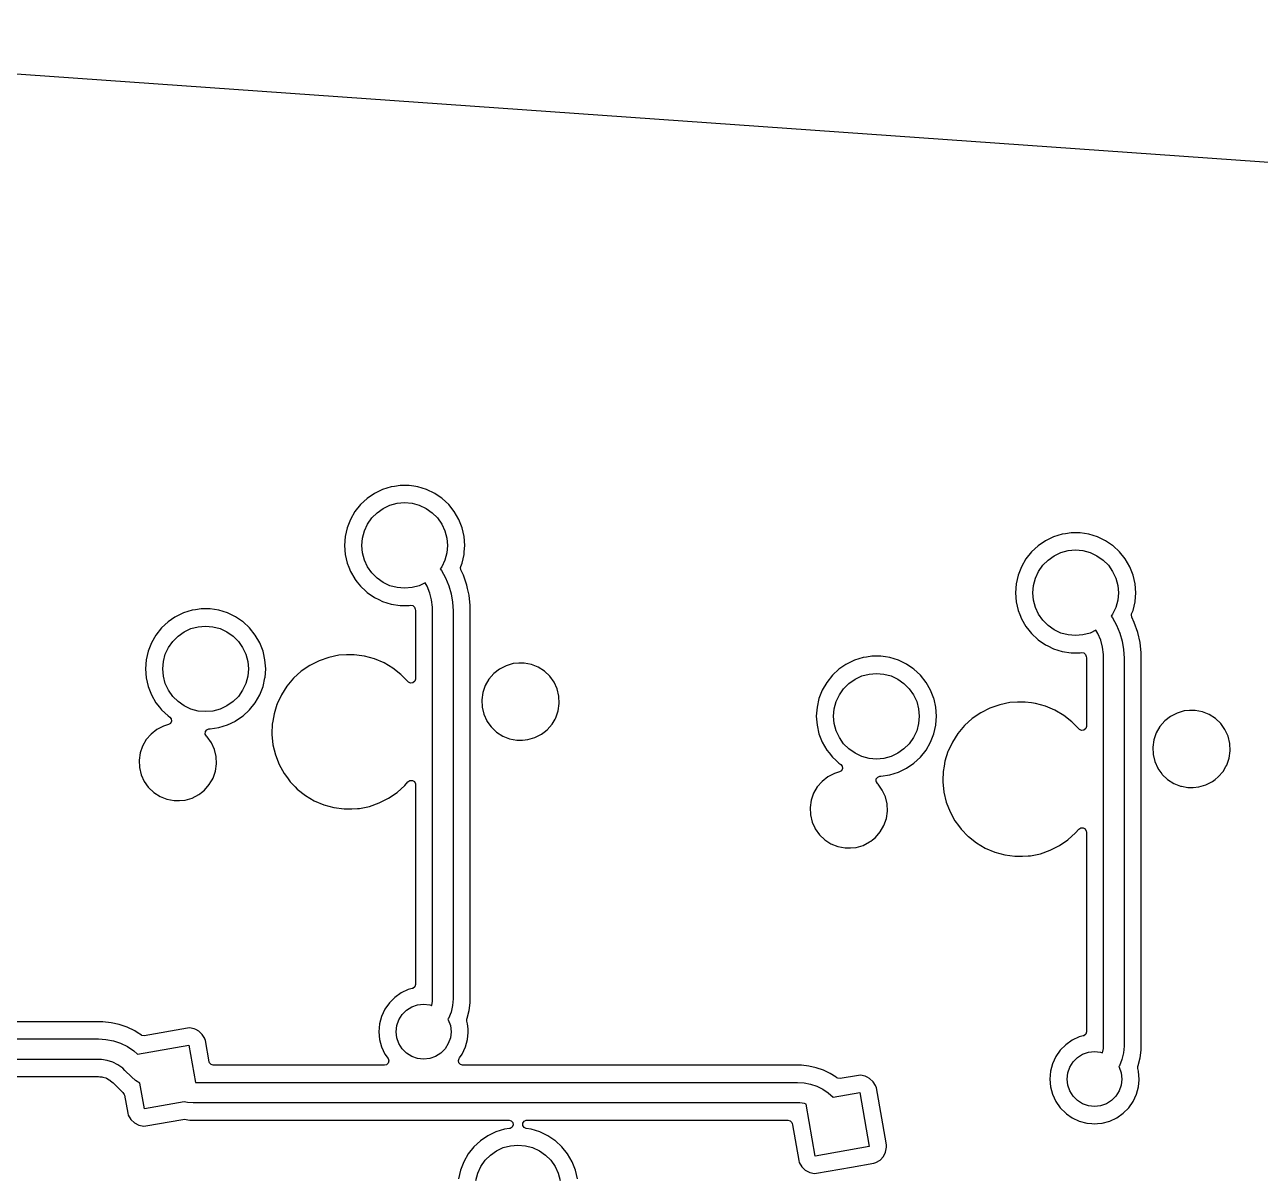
# Model space of a CAD drawing. Extents: x 68 to 346, y -197 to -84.
# Drawn here: x 291.91 to 327.98, y -117.96 to -84.38 of the extents above; entities that cross this region are included whole.
import ezdxf

# ---------------------------------------------------------------- set-up
doc = ezdxf.new("R2010")
doc.units = 0
doc.layers.add('BLACK', color=7, linetype='CONTINUOUS')

msp = doc.modelspace()

# ---------------------------------------------------------------- linework, layer by layer
at = {"layer": 'BLACK', "linetype": 'CONTINUOUS'}
for p, q in [((271.37, -84.3821), (331.248, -88.6072)), ((302.126, -98.0701), (301.909, -98.2179)), ((302.362, -97.9562), (302.126, -98.0701)), ((302.126, -98.0701), (302.126, -98.0701)), ((302.613, -97.8789), (302.362, -97.9562)), ((302.711, -97.8642), (302.613, -97.8789)), ((302.613, -97.8789), (302.613, -97.8789)), ((302.613, -97.8789), (302.613, -97.8789)), ((302.872, -97.8398), (302.711, -97.8642)), ((303.135, -97.8398), (302.872, -97.8398)), ((302.872, -97.8398), (302.872, -97.8398)), ((303.269, -97.8601), (303.135, -97.8398)), ((303.135, -97.8398), (303.135, -97.8398)), ((303.394, -97.8789), (303.269, -97.8601)), ((303.645, -97.9562), (303.394, -97.8789)), ((303.394, -97.8789), (303.394, -97.8789)), ((303.394, -97.8789), (303.394, -97.8789)), ((303.881, -98.0701), (303.645, -97.9562)), ((303.645, -97.9562), (303.645, -97.9562)), ((304.07, -98.1984), (303.881, -98.0701)), ((303.881, -98.0701), (303.881, -98.0701)), ((303.881, -98.0701), (303.881, -98.0701)), ((303.881, -98.0701), (303.881, -98.0701)), ((301.717, -98.3963), (301.553, -98.6014)), ((301.909, -98.2179), (301.717, -98.3963)), ((302.379, -98.5078), (302.576, -98.4157)), ((302.576, -98.4157), (302.787, -98.3593)), ((302.787, -98.3593), (303.004, -98.3403)), ((303.004, -98.3403), (303.221, -98.3593)), ((303.221, -98.3593), (303.431, -98.4157)), ((303.431, -98.4157), (303.629, -98.5078)), ((304.098, -98.2179), (304.07, -98.1984)), ((304.29, -98.3963), (304.098, -98.2179)), ((304.454, -98.6014), (304.29, -98.3963)), ((304.29, -98.3963), (304.29, -98.3963)), ((304.29, -98.3963), (304.29, -98.3963)), ((301.422, -98.8287), (301.326, -99.0729)), ((301.553, -98.6014), (301.422, -98.8287)), ((301.921, -98.9653), (302.046, -98.7868)), ((302.046, -98.7868), (302.2, -98.6327)), ((302.2, -98.6327), (302.379, -98.5078)), ((303.629, -98.5078), (303.807, -98.6327)), ((303.807, -98.6327), (303.961, -98.7868)), ((303.961, -98.7868), (304.086, -98.9653)), ((304.585, -98.8287), (304.454, -98.6014)), ((304.681, -99.0729), (304.585, -98.8287)), ((301.326, -99.0729), (301.268, -99.3287)), ((301.326, -99.0729), (301.326, -99.0729)), ((301.773, -99.3732), (301.829, -99.1628)), ((301.829, -99.1628), (301.921, -98.9653)), ((304.086, -98.9653), (304.178, -99.1628)), ((304.178, -99.1628), (304.235, -99.3732)), ((304.739, -99.3287), (304.681, -99.0729)), ((301.268, -99.3287), (301.248, -99.5903)), ((301.268, -99.3287), (301.268, -99.3287)), ((301.754, -99.5903), (301.773, -99.3732)), ((304.235, -99.3732), (304.254, -99.5903)), ((304.759, -99.5903), (304.739, -99.3287)), ((304.739, -99.3287), (304.739, -99.3287)), ((304.739, -99.3287), (304.739, -99.3287)), ((321.713, -99.4522), (321.497, -99.6)), ((321.95, -99.3384), (321.713, -99.4522)), ((321.713, -99.4522), (321.713, -99.4522)), ((322.201, -99.2611), (321.95, -99.3384)), ((322.298, -99.2463), (322.201, -99.2611)), ((322.201, -99.2611), (322.201, -99.2611)), ((322.201, -99.2611), (322.201, -99.2611)), ((322.46, -99.2219), (322.298, -99.2463)), ((322.722, -99.2219), (322.46, -99.2219)), ((322.46, -99.2219), (322.46, -99.2219)), ((322.857, -99.2422), (322.722, -99.2219)), ((322.722, -99.2219), (322.722, -99.2219)), ((322.982, -99.2611), (322.857, -99.2422)), ((323.233, -99.3384), (322.982, -99.2611)), ((322.982, -99.2611), (322.982, -99.2611)), ((322.982, -99.2611), (322.982, -99.2611)), ((323.469, -99.4522), (323.233, -99.3384)), ((323.233, -99.3384), (323.233, -99.3384)), ((323.671, -99.5903), (323.469, -99.4522)), ((323.469, -99.4522), (323.469, -99.4522)), ((323.469, -99.4522), (323.469, -99.4522)), ((323.469, -99.4522), (323.469, -99.4522)), ((301.248, -99.5903), (301.248, -99.5903)), ((301.248, -99.5903), (301.268, -99.8519)), ((301.268, -99.8519), (301.268, -99.8519)), ((301.268, -99.8519), (301.326, -100.108)), ((301.773, -99.8074), (301.754, -99.5903)), ((301.829, -100.018), (301.773, -99.8074)), ((304.235, -99.8074), (304.178, -100.018)), ((304.254, -99.5903), (304.235, -99.8074)), ((304.681, -100.108), (304.739, -99.8519)), ((304.739, -99.8519), (304.745, -99.7785)), ((304.745, -99.7785), (304.759, -99.5903)), ((304.759, -99.5903), (304.759, -99.5903)), ((321.304, -99.7785), (321.141, -99.9836)), ((321.497, -99.6), (321.304, -99.7785)), ((321.788, -100.015), (321.966, -99.8899)), ((321.966, -99.8899), (322.164, -99.7978)), ((322.164, -99.7978), (322.374, -99.7414)), ((322.374, -99.7414), (322.591, -99.7224)), ((322.591, -99.7224), (322.808, -99.7414)), ((322.808, -99.7414), (323.019, -99.7978)), ((323.019, -99.7978), (323.216, -99.8899)), ((323.216, -99.8899), (323.395, -100.015)), ((323.686, -99.6), (323.671, -99.5903)), ((323.878, -99.7785), (323.686, -99.6)), ((324.042, -99.9836), (323.878, -99.7785)), ((323.878, -99.7785), (323.878, -99.7785)), ((323.878, -99.7785), (323.878, -99.7785)), ((301.326, -100.108), (301.326, -100.108)), ((301.326, -100.108), (301.326, -100.108)), ((301.326, -100.108), (301.373, -100.227)), ((301.373, -100.227), (301.422, -100.352)), ((301.921, -100.215), (301.829, -100.018)), ((302.046, -100.394), (301.921, -100.215)), ((304.086, -100.215), (304.046, -100.272)), ((304.046, -100.272), (304.082, -100.322)), ((304.178, -100.018), (304.086, -100.215)), ((304.634, -100.238), (304.642, -100.208)), ((304.645, -100.307), (304.634, -100.238)), ((304.642, -100.208), (304.681, -100.108)), ((321.01, -100.211), (320.914, -100.455)), ((321.141, -99.9836), (321.01, -100.211)), ((321.509, -100.347), (321.634, -100.169)), ((321.634, -100.169), (321.788, -100.015)), ((323.395, -100.015), (323.549, -100.169)), ((323.549, -100.169), (323.674, -100.347)), ((324.173, -100.211), (324.042, -99.9836)), ((324.269, -100.455), (324.173, -100.211)), ((301.422, -100.352), (301.548, -100.569)), ((301.548, -100.569), (301.553, -100.579)), ((301.553, -100.579), (301.618, -100.661)), ((302.2, -100.548), (302.046, -100.394)), ((302.379, -100.673), (302.2, -100.548)), ((304.082, -100.322), (304.201, -100.539)), ((304.201, -100.539), (304.296, -100.767)), ((304.718, -100.459), (304.645, -100.307)), ((304.819, -100.746), (304.718, -100.459)), ((320.914, -100.455), (320.855, -100.711)), ((320.914, -100.455), (320.914, -100.455)), ((321.36, -100.755), (321.417, -100.545)), ((321.417, -100.545), (321.509, -100.347)), ((323.674, -100.347), (323.766, -100.545)), ((323.766, -100.545), (323.822, -100.755)), ((324.327, -100.711), (324.269, -100.455)), ((301.618, -100.661), (301.717, -100.784)), ((301.717, -100.784), (301.874, -100.93)), ((301.874, -100.93), (301.909, -100.963)), ((301.909, -100.963), (302.126, -101.111)), ((302.576, -100.765), (302.379, -100.673)), ((302.787, -100.821), (302.576, -100.765)), ((303.004, -100.84), (302.787, -100.821)), ((303.221, -100.821), (303.004, -100.84)), ((303.431, -100.765), (303.221, -100.821)), ((303.601, -100.686), (303.431, -100.765)), ((303.657, -100.784), (303.601, -100.686)), ((303.738, -100.979), (303.657, -100.784)), ((303.792, -101.182), (303.738, -100.979)), ((304.296, -100.767), (304.365, -101.005)), ((304.843, -100.85), (304.819, -100.746)), ((304.819, -100.746), (304.819, -100.746)), ((304.819, -100.746), (304.819, -100.746)), ((304.886, -101.042), (304.843, -100.85)), ((320.855, -100.711), (320.836, -100.972)), ((320.836, -100.972), (320.836, -100.972)), ((320.836, -100.972), (320.855, -101.234)), ((320.855, -100.711), (320.855, -100.711)), ((321.341, -100.972), (321.36, -100.755)), ((321.36, -101.19), (321.341, -100.972)), ((323.822, -100.755), (323.841, -100.972)), ((323.841, -100.972), (323.822, -101.19)), ((324.347, -100.972), (324.327, -100.711)), ((324.327, -100.711), (324.327, -100.711)), ((324.327, -100.711), (324.327, -100.711)), ((324.328, -101.227), (324.347, -100.972)), ((324.347, -100.972), (324.347, -100.972)), ((302.126, -101.111), (302.126, -101.111)), ((302.126, -101.111), (302.126, -101.111)), ((302.126, -101.111), (302.126, -101.111)), ((302.126, -101.111), (302.251, -101.171)), ((302.251, -101.171), (302.362, -101.224)), ((302.362, -101.224), (302.362, -101.224)), ((302.362, -101.224), (302.362, -101.224)), ((302.362, -101.224), (302.613, -101.302)), ((302.613, -101.302), (302.872, -101.341)), ((302.872, -101.341), (303.135, -101.341)), ((303.135, -101.341), (303.174, -101.335)), ((303.135, -101.341), (303.135, -101.341)), ((303.174, -101.335), (303.243, -101.344)), ((303.243, -101.344), (303.296, -101.39)), ((303.82, -101.391), (303.792, -101.182)), ((304.365, -101.005), (304.406, -101.249)), ((304.406, -101.249), (304.42, -101.496)), ((304.92, -101.341), (304.886, -101.042)), ((304.886, -101.042), (304.886, -101.042)), ((304.92, -101.344), (304.92, -101.341)), ((304.92, -101.496), (304.92, -101.344)), ((320.855, -101.234), (320.855, -101.234)), ((320.855, -101.234), (320.914, -101.49)), ((321.417, -101.4), (321.36, -101.19)), ((323.822, -101.19), (323.766, -101.4)), ((324.269, -101.49), (324.327, -101.234)), ((324.327, -101.234), (324.328, -101.227)), ((296.297, -101.685), (296.097, -101.822)), ((296.313, -101.674), (296.297, -101.685)), ((296.55, -101.56), (296.313, -101.674)), ((296.313, -101.674), (296.313, -101.674)), ((296.313, -101.674), (296.313, -101.674)), ((296.313, -101.674), (296.313, -101.674)), ((296.801, -101.483), (296.55, -101.56)), ((296.898, -101.468), (296.801, -101.483)), ((296.801, -101.483), (296.801, -101.483)), ((296.801, -101.483), (296.801, -101.483)), ((297.06, -101.444), (296.898, -101.468)), ((297.322, -101.444), (297.06, -101.444)), ((297.06, -101.444), (297.06, -101.444)), ((297.457, -101.464), (297.322, -101.444)), ((297.322, -101.444), (297.322, -101.444)), ((297.582, -101.483), (297.457, -101.464)), ((297.832, -101.56), (297.582, -101.483)), ((297.582, -101.483), (297.582, -101.483)), ((297.582, -101.483), (297.582, -101.483)), ((298.069, -101.674), (297.832, -101.56)), ((297.832, -101.56), (297.832, -101.56)), ((298.271, -101.812), (298.069, -101.674)), ((298.069, -101.674), (298.069, -101.674)), ((298.069, -101.674), (298.069, -101.674)), ((298.069, -101.674), (298.069, -101.674)), ((303.296, -101.39), (303.316, -101.448)), ((303.316, -101.448), (303.319, -101.493)), ((303.319, -101.493), (303.319, -101.498)), ((303.319, -101.498), (303.319, -103.491)), ((303.82, -101.496), (303.82, -101.391)), ((303.82, -112.83), (303.82, -101.496)), ((303.82, -101.496), (303.82, -101.496)), ((304.42, -101.496), (304.42, -101.496)), ((304.42, -101.496), (304.42, -101.496)), ((304.42, -101.496), (304.42, -101.496)), ((304.42, -101.496), (304.42, -112.83)), ((304.92, -101.547), (304.92, -101.496)), ((304.92, -101.496), (304.92, -101.496)), ((304.92, -104.098), (304.92, -101.547)), ((304.92, -101.547), (304.92, -101.547)), ((320.914, -101.49), (320.914, -101.49)), ((320.914, -101.49), (320.914, -101.49)), ((320.914, -101.49), (320.961, -101.61)), ((320.961, -101.61), (321.01, -101.734)), ((321.509, -101.597), (321.417, -101.4)), ((321.634, -101.776), (321.509, -101.597)), ((323.674, -101.597), (323.634, -101.654)), ((323.634, -101.654), (323.669, -101.705)), ((323.669, -101.705), (323.789, -101.921)), ((323.766, -101.4), (323.674, -101.597)), ((324.222, -101.62), (324.229, -101.59)), ((324.233, -101.689), (324.222, -101.62)), ((324.229, -101.59), (324.269, -101.49)), ((324.306, -101.841), (324.233, -101.689)), ((295.904, -102), (295.741, -102.206)), ((296.097, -101.822), (295.904, -102)), ((296.566, -102.112), (296.764, -102.02)), ((296.764, -102.02), (296.974, -101.963)), ((296.974, -101.963), (297.191, -101.944)), ((297.191, -101.944), (297.408, -101.963)), ((297.408, -101.963), (297.619, -102.02)), ((297.619, -102.02), (297.816, -102.112)), ((298.286, -101.822), (298.271, -101.812)), ((298.478, -102), (298.286, -101.822)), ((298.642, -102.206), (298.478, -102)), ((298.478, -102), (298.478, -102)), ((298.478, -102), (298.478, -102)), ((321.01, -101.734), (321.136, -101.953)), ((321.136, -101.953), (321.141, -101.961)), ((321.141, -101.961), (321.223, -102.064)), ((321.223, -102.064), (321.304, -102.166)), ((321.788, -101.93), (321.634, -101.776)), ((321.966, -102.055), (321.788, -101.93)), ((322.164, -102.147), (321.966, -102.055)), ((323.188, -102.068), (323.019, -102.147)), ((323.245, -102.166), (323.188, -102.068)), ((323.789, -101.921), (323.884, -102.15)), ((324.406, -102.128), (324.306, -101.841)), ((295.61, -102.433), (295.514, -102.677)), ((295.741, -102.206), (295.61, -102.433)), ((296.109, -102.569), (296.234, -102.391)), ((296.234, -102.391), (296.388, -102.237)), ((296.388, -102.237), (296.566, -102.112)), ((297.816, -102.112), (297.995, -102.237)), ((297.995, -102.237), (298.149, -102.391)), ((298.149, -102.391), (298.274, -102.569)), ((298.773, -102.433), (298.642, -102.206)), ((298.869, -102.677), (298.773, -102.433)), ((321.304, -102.166), (321.486, -102.335)), ((321.486, -102.335), (321.497, -102.345)), ((321.497, -102.345), (321.713, -102.493)), ((322.374, -102.203), (322.164, -102.147)), ((322.591, -102.222), (322.374, -102.203)), ((322.808, -102.203), (322.591, -102.222)), ((323.019, -102.147), (322.808, -102.203)), ((323.325, -102.361), (323.245, -102.166)), ((323.38, -102.564), (323.325, -102.361)), ((323.884, -102.15), (323.952, -102.387)), ((323.952, -102.387), (323.994, -102.631)), ((324.474, -102.424), (324.406, -102.128)), ((324.406, -102.128), (324.406, -102.128)), ((324.508, -102.726), (324.474, -102.424)), ((324.474, -102.424), (324.474, -102.424)), ((324.474, -102.424), (324.474, -102.424)), ((295.514, -102.677), (295.455, -102.933)), ((295.514, -102.677), (295.514, -102.677)), ((295.96, -102.977), (296.017, -102.767)), ((296.017, -102.767), (296.109, -102.569)), ((298.274, -102.569), (298.366, -102.767)), ((298.366, -102.767), (298.422, -102.977)), ((298.88, -102.726), (298.869, -102.677)), ((298.869, -102.677), (298.869, -102.677)), ((298.869, -102.677), (298.869, -102.677)), ((298.927, -102.933), (298.88, -102.726)), ((301.084, -102.799), (300.788, -102.859)), ((301.309, -102.784), (301.084, -102.799)), ((301.084, -102.799), (301.084, -102.799)), ((301.535, -102.784), (301.309, -102.784)), ((301.309, -102.784), (301.309, -102.784)), ((301.759, -102.814), (301.535, -102.784)), ((321.713, -102.493), (321.713, -102.493)), ((321.713, -102.493), (321.713, -102.493)), ((321.713, -102.493), (321.713, -102.493)), ((321.713, -102.493), (321.782, -102.526)), ((321.782, -102.526), (321.95, -102.607)), ((321.95, -102.607), (321.95, -102.607)), ((321.95, -102.607), (321.95, -102.607)), ((321.95, -102.607), (322.201, -102.684)), ((322.201, -102.684), (322.46, -102.723)), ((322.46, -102.723), (322.722, -102.723)), ((322.722, -102.723), (322.761, -102.717)), ((322.722, -102.723), (322.722, -102.723)), ((322.761, -102.717), (322.83, -102.727)), ((322.83, -102.727), (322.883, -102.772)), ((322.883, -102.772), (322.903, -102.83)), ((323.407, -102.773), (323.38, -102.564)), ((323.407, -102.878), (323.407, -102.773)), ((323.994, -102.631), (324.007, -102.878)), ((324.508, -102.782), (324.508, -102.726)), ((324.508, -102.831), (324.508, -102.782)), ((295.455, -102.933), (295.436, -103.194)), ((295.455, -102.933), (295.455, -102.933)), ((295.941, -103.194), (295.96, -102.977)), ((298.422, -102.977), (298.441, -103.194)), ((298.947, -103.194), (298.927, -102.933)), ((298.927, -102.933), (298.927, -102.933)), ((298.927, -102.933), (298.927, -102.933)), ((300.235, -103.094), (299.986, -103.264)), ((300.504, -102.958), (300.235, -103.094)), ((300.788, -102.859), (300.504, -102.958)), ((300.504, -102.958), (300.504, -102.958)), ((301.834, -102.824), (301.759, -102.814)), ((302.124, -102.903), (301.834, -102.824)), ((302.402, -103.021), (302.124, -102.903)), ((302.124, -102.903), (302.124, -102.903)), ((302.661, -103.175), (302.402, -103.021)), ((305.967, -103.102), (305.776, -103.201)), ((306.173, -103.042), (305.967, -103.102)), ((306.334, -103.027), (306.173, -103.042)), ((306.173, -103.042), (306.173, -103.042)), ((306.495, -103.027), (306.334, -103.027)), ((306.706, -103.067), (306.495, -103.027)), ((306.495, -103.027), (306.495, -103.027)), ((306.905, -103.147), (306.706, -103.067)), ((307.086, -103.263), (306.905, -103.147)), ((315.885, -103.067), (315.684, -103.204)), ((315.901, -103.056), (315.885, -103.067)), ((316.137, -102.942), (315.901, -103.056)), ((315.901, -103.056), (315.901, -103.056)), ((315.901, -103.056), (315.901, -103.056)), ((315.901, -103.056), (315.901, -103.056)), ((316.388, -102.865), (316.137, -102.942)), ((316.486, -102.85), (316.388, -102.865)), ((316.388, -102.865), (316.388, -102.865)), ((316.388, -102.865), (316.388, -102.865)), ((316.648, -102.826), (316.486, -102.85)), ((316.91, -102.826), (316.648, -102.826)), ((316.648, -102.826), (316.648, -102.826)), ((317.045, -102.846), (316.91, -102.826)), ((316.91, -102.826), (316.91, -102.826)), ((317.169, -102.865), (317.045, -102.846)), ((317.42, -102.942), (317.169, -102.865)), ((317.169, -102.865), (317.169, -102.865)), ((317.169, -102.865), (317.169, -102.865)), ((317.656, -103.056), (317.42, -102.942)), ((317.42, -102.942), (317.42, -102.942)), ((317.845, -103.185), (317.656, -103.056)), ((317.656, -103.056), (317.656, -103.056)), ((317.656, -103.056), (317.656, -103.056)), ((317.656, -103.056), (317.656, -103.056)), ((322.903, -102.83), (322.907, -102.876)), ((322.907, -102.876), (322.907, -102.881)), ((322.907, -102.881), (322.907, -102.966)), ((322.907, -102.966), (322.907, -102.966)), ((322.907, -102.966), (322.907, -104.873)), ((323.407, -114.212), (323.407, -102.878)), ((323.407, -102.878), (323.407, -102.878)), ((323.407, -102.878), (323.407, -102.878)), ((324.007, -102.878), (324.007, -102.878)), ((324.007, -102.878), (324.007, -114.212)), ((324.508, -105.48), (324.508, -102.831)), ((324.508, -102.831), (324.508, -102.831)), ((295.436, -103.194), (295.436, -103.194)), ((295.436, -103.194), (295.455, -103.456)), ((295.455, -103.456), (295.455, -103.456)), ((295.455, -103.456), (295.514, -103.712)), ((295.96, -103.411), (295.941, -103.194)), ((296.017, -103.622), (295.96, -103.411)), ((298.422, -103.411), (298.366, -103.622)), ((298.441, -103.194), (298.422, -103.411)), ((298.869, -103.712), (298.927, -103.456)), ((298.927, -103.456), (298.928, -103.446)), ((298.928, -103.446), (298.947, -103.194)), ((298.947, -103.194), (298.947, -103.194)), ((299.763, -103.466), (299.568, -103.696)), ((299.986, -103.264), (299.763, -103.466)), ((302.897, -103.361), (302.661, -103.175)), ((302.661, -103.175), (302.661, -103.175)), ((302.661, -103.175), (302.661, -103.175)), ((303.106, -103.577), (302.897, -103.361)), ((303.319, -103.491), (303.3, -103.558)), ((305.466, -103.496), (305.359, -103.682)), ((305.607, -103.334), (305.466, -103.496)), ((305.776, -103.201), (305.607, -103.334)), ((305.607, -103.334), (305.607, -103.334)), ((307.242, -103.412), (307.086, -103.263)), ((307.366, -103.587), (307.242, -103.412)), ((307.242, -103.412), (307.242, -103.412)), ((307.242, -103.412), (307.242, -103.412)), ((315.492, -103.383), (315.328, -103.588)), ((315.684, -103.204), (315.492, -103.383)), ((315.975, -103.619), (316.154, -103.494)), ((316.154, -103.494), (316.351, -103.402)), ((316.351, -103.402), (316.562, -103.346)), ((316.562, -103.346), (316.779, -103.327)), ((316.779, -103.327), (316.996, -103.346)), ((316.996, -103.346), (317.206, -103.402)), ((317.206, -103.402), (317.404, -103.494)), ((317.404, -103.494), (317.582, -103.619)), ((317.873, -103.204), (317.845, -103.185)), ((318.066, -103.383), (317.873, -103.204)), ((318.229, -103.588), (318.066, -103.383)), ((318.066, -103.383), (318.066, -103.383)), ((318.066, -103.383), (318.066, -103.383)), ((295.514, -103.712), (295.514, -103.712)), ((295.514, -103.712), (295.514, -103.712)), ((295.514, -103.712), (295.61, -103.956)), ((296.109, -103.819), (296.017, -103.622)), ((296.234, -103.998), (296.109, -103.819)), ((298.274, -103.819), (298.149, -103.998)), ((298.366, -103.622), (298.274, -103.819)), ((298.773, -103.956), (298.869, -103.712)), ((299.568, -103.696), (299.406, -103.95)), ((303.114, -103.585), (303.106, -103.577)), ((303.178, -103.614), (303.114, -103.585)), ((303.247, -103.604), (303.178, -103.614)), ((303.3, -103.558), (303.247, -103.604)), ((305.288, -103.886), (305.258, -104.098)), ((305.359, -103.682), (305.288, -103.885)), ((305.288, -103.885), (305.288, -103.886)), ((307.456, -103.782), (307.366, -103.587)), ((307.506, -103.991), (307.456, -103.782)), ((315.197, -103.815), (315.101, -104.059)), ((315.328, -103.588), (315.197, -103.815)), ((315.696, -103.952), (315.821, -103.773)), ((315.821, -103.773), (315.975, -103.619)), ((317.582, -103.619), (317.736, -103.773)), ((317.736, -103.773), (317.861, -103.952)), ((318.36, -103.815), (318.229, -103.588)), ((318.456, -104.059), (318.36, -103.815)), ((295.61, -103.956), (295.741, -104.183)), ((295.741, -104.183), (295.844, -104.313)), ((296.388, -104.152), (296.234, -103.998)), ((296.566, -104.277), (296.388, -104.152)), ((297.995, -104.152), (297.816, -104.277)), ((298.149, -103.998), (297.995, -104.152)), ((298.478, -104.388), (298.642, -104.183)), ((298.642, -104.183), (298.773, -103.956)), ((299.275, -104.237), (299.19, -104.511)), ((299.279, -104.224), (299.275, -104.237)), ((299.286, -104.211), (299.279, -104.224)), ((299.406, -103.95), (299.286, -104.211)), ((299.406, -103.95), (299.406, -103.95)), ((304.92, -107.245), (304.92, -104.098)), ((305.258, -104.098), (305.258, -104.098)), ((305.258, -104.098), (305.268, -104.313)), ((307.486, -104.419), (307.516, -104.206)), ((307.516, -104.206), (307.506, -103.991)), ((315.101, -104.059), (315.043, -104.315)), ((315.101, -104.059), (315.101, -104.059)), ((315.548, -104.359), (315.604, -104.149)), ((315.604, -104.149), (315.696, -103.952)), ((317.861, -103.952), (317.953, -104.149)), ((317.953, -104.149), (318.01, -104.359)), ((318.46, -104.078), (318.456, -104.059)), ((318.456, -104.059), (318.456, -104.059)), ((318.456, -104.059), (318.456, -104.059)), ((318.515, -104.315), (318.46, -104.078)), ((320.376, -104.241), (320.091, -104.34)), ((320.671, -104.181), (320.376, -104.241)), ((320.897, -104.166), (320.671, -104.181)), ((320.671, -104.181), (320.671, -104.181)), ((321.123, -104.166), (320.897, -104.166)), ((320.897, -104.166), (320.897, -104.166)), ((321.308, -104.191), (321.123, -104.166)), ((321.421, -104.206), (321.308, -104.191)), ((321.712, -104.286), (321.421, -104.206)), ((295.844, -104.313), (295.904, -104.388)), ((295.904, -104.388), (296.003, -104.48)), ((296.003, -104.48), (296.097, -104.567)), ((296.097, -104.567), (296.147, -104.601)), ((296.147, -104.601), (296.191, -104.655)), ((296.764, -104.369), (296.566, -104.277)), ((296.974, -104.425), (296.764, -104.369)), ((297.191, -104.444), (296.974, -104.425)), ((297.408, -104.425), (297.191, -104.444)), ((297.619, -104.369), (297.408, -104.425)), ((297.816, -104.277), (297.619, -104.369)), ((298.069, -104.715), (298.286, -104.567)), ((298.286, -104.567), (298.465, -104.401)), ((298.465, -104.401), (298.478, -104.388)), ((298.478, -104.388), (298.478, -104.388)), ((298.478, -104.388), (298.478, -104.388)), ((299.19, -104.511), (299.155, -104.717)), ((305.268, -104.313), (305.319, -104.522)), ((305.319, -104.522), (305.319, -104.522)), ((305.319, -104.522), (305.407, -104.716)), ((307.416, -104.622), (307.486, -104.419)), ((315.043, -104.315), (315.023, -104.577)), ((315.023, -104.577), (315.023, -104.577)), ((315.023, -104.577), (315.043, -104.838)), ((315.043, -104.315), (315.043, -104.315)), ((315.529, -104.577), (315.548, -104.359)), ((315.548, -104.794), (315.529, -104.577)), ((318.01, -104.359), (318.029, -104.577)), ((318.029, -104.577), (318.01, -104.794)), ((318.534, -104.577), (318.515, -104.315)), ((318.515, -104.315), (318.515, -104.315)), ((318.515, -104.315), (318.515, -104.315)), ((318.516, -104.824), (318.534, -104.577)), ((318.534, -104.577), (318.534, -104.577)), ((319.822, -104.476), (319.574, -104.646)), ((320.091, -104.34), (319.822, -104.476)), ((320.091, -104.34), (320.091, -104.34)), ((321.989, -104.403), (321.712, -104.286)), ((321.712, -104.286), (321.712, -104.286)), ((322.248, -104.557), (321.989, -104.403)), ((322.485, -104.744), (322.248, -104.557)), ((322.248, -104.557), (322.248, -104.557)), ((322.248, -104.557), (322.248, -104.557)), ((325.363, -104.583), (325.195, -104.716)), ((325.555, -104.485), (325.363, -104.583)), ((325.761, -104.424), (325.555, -104.485)), ((325.921, -104.409), (325.761, -104.424)), ((325.761, -104.424), (325.761, -104.424)), ((326.082, -104.409), (325.921, -104.409)), ((326.293, -104.449), (326.082, -104.409)), ((326.082, -104.409), (326.082, -104.409)), ((326.493, -104.529), (326.293, -104.449)), ((326.674, -104.645), (326.493, -104.529)), ((295.77, -104.965), (295.601, -105.098)), ((295.961, -104.867), (295.77, -104.965)), ((296.112, -104.822), (295.961, -104.867)), ((296.168, -104.787), (296.112, -104.822)), ((296.199, -104.724), (296.168, -104.787)), ((296.191, -104.655), (296.199, -104.724)), ((297.227, -104.971), (297.292, -104.945)), ((297.292, -104.945), (297.303, -104.945)), ((297.303, -104.945), (297.322, -104.945)), ((297.322, -104.945), (297.582, -104.906)), ((297.582, -104.906), (297.832, -104.828)), ((297.832, -104.828), (298.063, -104.717)), ((298.063, -104.717), (298.069, -104.715)), ((298.069, -104.715), (298.069, -104.715)), ((298.069, -104.715), (298.069, -104.715)), ((299.14, -104.808), (299.131, -105.086)), ((299.155, -104.717), (299.14, -104.808)), ((305.407, -104.716), (305.408, -104.717)), ((305.408, -104.717), (305.533, -104.892)), ((305.533, -104.892), (305.533, -104.892)), ((305.533, -104.892), (305.533, -104.892)), ((305.533, -104.892), (305.688, -105.041)), ((307.078, -105.041), (307.167, -104.97)), ((307.167, -104.97), (307.308, -104.808)), ((307.308, -104.808), (307.309, -104.806)), ((307.309, -104.806), (307.394, -104.659)), ((307.394, -104.659), (307.416, -104.622)), ((315.043, -104.838), (315.043, -104.838)), ((315.043, -104.838), (315.101, -105.094)), ((315.604, -105.004), (315.548, -104.794)), ((318.01, -104.794), (317.953, -105.004)), ((318.456, -105.094), (318.515, -104.838)), ((318.515, -104.838), (318.516, -104.824)), ((319.351, -104.848), (319.156, -105.078)), ((319.574, -104.646), (319.351, -104.848)), ((322.694, -104.96), (322.485, -104.744)), ((322.702, -104.967), (322.694, -104.96)), ((322.765, -104.996), (322.702, -104.967)), ((322.887, -104.94), (322.834, -104.986)), ((322.907, -104.873), (322.887, -104.94)), ((325.054, -104.878), (324.946, -105.065)), ((325.195, -104.716), (325.054, -104.878)), ((325.195, -104.716), (325.195, -104.716)), ((326.829, -104.794), (326.674, -104.645)), ((326.954, -104.969), (326.829, -104.794)), ((326.829, -104.794), (326.829, -104.794)), ((326.829, -104.794), (326.829, -104.794)), ((327.043, -105.164), (326.954, -104.969)), ((295.461, -105.261), (295.353, -105.447)), ((295.601, -105.098), (295.461, -105.261)), ((295.601, -105.098), (295.601, -105.098)), ((297.183, -105.098), (297.186, -105.028)), ((297.218, -105.159), (297.183, -105.098)), ((297.186, -105.028), (297.227, -104.971)), ((297.236, -105.176), (297.218, -105.159)), ((297.361, -105.351), (297.236, -105.176)), ((299.131, -105.086), (299.13, -105.11)), ((299.13, -105.11), (299.16, -105.409)), ((305.688, -105.041), (305.688, -105.041)), ((305.688, -105.041), (305.688, -105.041)), ((305.688, -105.041), (305.869, -105.157)), ((305.869, -105.157), (306.069, -105.237)), ((306.069, -105.237), (306.174, -105.257)), ((306.174, -105.257), (306.28, -105.278)), ((306.28, -105.278), (306.28, -105.278)), ((306.28, -105.278), (306.441, -105.278)), ((306.441, -105.278), (306.601, -105.262)), ((306.441, -105.278), (306.441, -105.278)), ((306.601, -105.262), (306.807, -105.202)), ((306.807, -105.202), (306.998, -105.103)), ((306.998, -105.103), (307.003, -105.099)), ((307.003, -105.099), (307.078, -105.041)), ((315.101, -105.094), (315.101, -105.094)), ((315.101, -105.094), (315.101, -105.094)), ((315.101, -105.094), (315.197, -105.338)), ((315.696, -105.202), (315.604, -105.004)), ((315.821, -105.38), (315.696, -105.202)), ((317.861, -105.202), (317.736, -105.38)), ((317.953, -105.004), (317.861, -105.202)), ((318.36, -105.338), (318.456, -105.094)), ((319.156, -105.078), (318.994, -105.332)), ((322.834, -104.986), (322.765, -104.996)), ((324.876, -105.268), (324.845, -105.48)), ((324.946, -105.065), (324.876, -105.268)), ((324.876, -105.268), (324.876, -105.268)), ((327.094, -105.373), (327.043, -105.164)), ((295.283, -105.65), (295.252, -105.863)), ((295.353, -105.447), (295.283, -105.65)), ((295.283, -105.65), (295.283, -105.65)), ((297.45, -105.547), (297.361, -105.351)), ((297.501, -105.755), (297.45, -105.547)), ((299.16, -105.409), (299.16, -105.409)), ((299.16, -105.409), (299.23, -105.702)), ((315.197, -105.338), (315.328, -105.565)), ((315.328, -105.565), (315.396, -105.65)), ((315.396, -105.65), (315.492, -105.771)), ((315.975, -105.534), (315.821, -105.38)), ((316.154, -105.659), (315.975, -105.534)), ((316.351, -105.751), (316.154, -105.659)), ((317.404, -105.659), (317.206, -105.751)), ((317.582, -105.534), (317.404, -105.659)), ((317.736, -105.38), (317.582, -105.534)), ((318.066, -105.771), (318.229, -105.565)), ((318.229, -105.565), (318.36, -105.338)), ((318.867, -105.606), (318.778, -105.893)), ((318.873, -105.593), (318.867, -105.606)), ((318.867, -105.606), (318.867, -105.606)), ((318.994, -105.332), (318.873, -105.593)), ((318.994, -105.332), (318.994, -105.332)), ((324.508, -114.125), (324.508, -105.48)), ((324.845, -105.48), (324.845, -105.48)), ((324.845, -105.48), (324.856, -105.695)), ((327.073, -105.801), (327.104, -105.588)), ((327.104, -105.588), (327.094, -105.373)), ((295.252, -105.863), (295.252, -105.863)), ((295.252, -105.863), (295.262, -106.077)), ((297.48, -106.183), (297.511, -105.97)), ((297.511, -105.97), (297.501, -105.755)), ((299.23, -105.702), (299.23, -105.702)), ((299.23, -105.702), (299.338, -105.984)), ((299.338, -105.984), (299.338, -105.984)), ((299.338, -105.984), (299.483, -106.248)), ((315.492, -105.771), (315.591, -105.862)), ((315.591, -105.862), (315.684, -105.949)), ((315.684, -105.949), (315.734, -105.983)), ((315.734, -105.983), (315.779, -106.037)), ((315.779, -106.037), (315.787, -106.107)), ((316.562, -105.808), (316.351, -105.751)), ((316.779, -105.827), (316.562, -105.808)), ((316.996, -105.808), (316.779, -105.827)), ((317.206, -105.751), (316.996, -105.808)), ((317.656, -106.097), (317.873, -105.949)), ((317.873, -105.949), (318.066, -105.771)), ((318.754, -106.037), (318.728, -106.191)), ((318.778, -105.893), (318.754, -106.037)), ((324.856, -105.695), (324.906, -105.904)), ((324.906, -105.904), (324.906, -105.904)), ((324.906, -105.904), (324.994, -106.097)), ((326.897, -106.188), (326.982, -106.041)), ((326.982, -106.041), (327.003, -106.004)), ((327.003, -106.004), (327.073, -105.801)), ((295.262, -106.077), (295.313, -106.286)), ((295.313, -106.286), (295.313, -106.286)), ((295.313, -106.286), (295.402, -106.48)), ((297.38, -106.438), (297.41, -106.386)), ((297.41, -106.386), (297.48, -106.183)), ((299.483, -106.248), (299.483, -106.248)), ((299.483, -106.248), (299.58, -106.379)), ((299.58, -106.379), (299.662, -106.49)), ((315.358, -106.347), (315.189, -106.48)), ((315.549, -106.249), (315.358, -106.347)), ((315.7, -106.205), (315.549, -106.249)), ((315.756, -106.169), (315.7, -106.205)), ((315.787, -106.107), (315.756, -106.169)), ((316.77, -106.48), (316.774, -106.41)), ((316.774, -106.41), (316.814, -106.354)), ((316.814, -106.354), (316.879, -106.328)), ((316.879, -106.328), (316.891, -106.327)), ((316.891, -106.327), (316.91, -106.327)), ((316.91, -106.327), (317.169, -106.288)), ((317.169, -106.288), (317.42, -106.211)), ((317.42, -106.211), (317.612, -106.118)), ((317.612, -106.118), (317.656, -106.097)), ((317.656, -106.097), (317.656, -106.097)), ((317.656, -106.097), (317.656, -106.097)), ((318.728, -106.191), (318.719, -106.451)), ((324.994, -106.097), (324.996, -106.1)), ((324.996, -106.1), (325.107, -106.256)), ((325.107, -106.256), (325.12, -106.275)), ((325.12, -106.275), (325.12, -106.275)), ((325.12, -106.275), (325.276, -106.423)), ((326.665, -106.423), (326.755, -106.352)), ((326.755, -106.352), (326.896, -106.19)), ((326.896, -106.19), (326.897, -106.188)), ((295.402, -106.48), (295.402, -106.482)), ((295.402, -106.482), (295.52, -106.647)), ((295.52, -106.647), (295.527, -106.657)), ((295.527, -106.657), (295.527, -106.657)), ((295.527, -106.657), (295.683, -106.805)), ((297.072, -106.805), (297.162, -106.735)), ((297.162, -106.735), (297.302, -106.572)), ((297.302, -106.572), (297.349, -106.492)), ((297.349, -106.492), (297.38, -106.438)), ((299.662, -106.49), (299.809, -106.642)), ((299.809, -106.642), (299.871, -106.707)), ((299.871, -106.707), (300.108, -106.894)), ((302.782, -106.804), (303.006, -106.602)), ((303.006, -106.602), (303.101, -106.49)), ((303.101, -106.49), (303.159, -106.451)), ((303.159, -106.451), (303.229, -106.45)), ((303.229, -106.45), (303.288, -106.488)), ((303.288, -106.488), (303.318, -106.551)), ((303.318, -106.551), (303.319, -106.57)), ((303.319, -106.57), (303.319, -112.412)), ((315.048, -106.643), (314.941, -106.829)), ((315.189, -106.48), (315.048, -106.643)), ((315.189, -106.48), (315.189, -106.48)), ((316.777, -106.492), (316.77, -106.48)), ((316.805, -106.541), (316.777, -106.492)), ((316.824, -106.558), (316.805, -106.541)), ((316.948, -106.733), (316.824, -106.558)), ((317.038, -106.929), (316.948, -106.733)), ((318.719, -106.451), (318.718, -106.492)), ((318.718, -106.492), (318.748, -106.791)), ((325.276, -106.423), (325.276, -106.423)), ((325.276, -106.423), (325.276, -106.423)), ((325.276, -106.423), (325.457, -106.539)), ((325.457, -106.539), (325.656, -106.619)), ((325.656, -106.619), (325.68, -106.624)), ((325.68, -106.624), (325.867, -106.66)), ((325.867, -106.66), (325.867, -106.66)), ((325.867, -106.66), (326.028, -106.66)), ((326.028, -106.66), (326.189, -106.644)), ((326.028, -106.66), (326.028, -106.66)), ((326.189, -106.644), (326.395, -106.584)), ((326.395, -106.584), (326.586, -106.485)), ((326.586, -106.485), (326.591, -106.482)), ((326.591, -106.482), (326.665, -106.423)), ((295.683, -106.805), (295.683, -106.805)), ((295.683, -106.805), (295.683, -106.805)), ((295.683, -106.805), (295.863, -106.921)), ((295.863, -106.921), (296.063, -107.001)), ((296.063, -107.001), (296.168, -107.021)), ((296.168, -107.021), (296.274, -107.042)), ((296.274, -107.042), (296.274, -107.042)), ((296.274, -107.042), (296.435, -107.042)), ((296.435, -107.042), (296.595, -107.027)), ((296.435, -107.042), (296.435, -107.042)), ((296.595, -107.027), (296.802, -106.966)), ((296.802, -106.966), (296.993, -106.867)), ((296.993, -106.867), (297.025, -106.842)), ((297.025, -106.842), (297.072, -106.805)), ((300.108, -106.894), (300.108, -106.894)), ((300.108, -106.894), (300.108, -106.894)), ((300.108, -106.894), (300.367, -107.047)), ((300.367, -107.047), (300.644, -107.165)), ((301.98, -107.21), (302.265, -107.111)), ((302.265, -107.111), (302.534, -106.975)), ((302.534, -106.975), (302.782, -106.804)), ((314.87, -107.032), (314.84, -107.245)), ((314.941, -106.829), (314.87, -107.032)), ((314.87, -107.032), (314.87, -107.032)), ((317.088, -107.138), (317.038, -106.929)), ((318.748, -106.791), (318.748, -106.792)), ((318.748, -106.792), (318.818, -107.085)), ((318.818, -107.085), (318.818, -107.085)), ((318.818, -107.085), (318.926, -107.366)), ((300.644, -107.165), (300.935, -107.245)), ((300.935, -107.245), (301.234, -107.285)), ((301.234, -107.285), (301.234, -107.285)), ((301.234, -107.285), (301.46, -107.285)), ((301.46, -107.285), (301.623, -107.274)), ((301.623, -107.274), (301.685, -107.27)), ((301.685, -107.27), (301.98, -107.21)), ((304.92, -112.811), (304.92, -107.245)), ((314.84, -107.245), (314.84, -107.245)), ((314.84, -107.245), (314.85, -107.459)), ((314.85, -107.459), (314.901, -107.668)), ((317.068, -107.565), (317.098, -107.352)), ((317.098, -107.352), (317.088, -107.138)), ((318.926, -107.366), (318.926, -107.366)), ((318.926, -107.366), (319.071, -107.63)), ((314.901, -107.668), (314.901, -107.668)), ((314.901, -107.668), (314.978, -107.838)), ((314.978, -107.838), (314.99, -107.864)), ((316.891, -107.952), (316.998, -107.768)), ((316.998, -107.768), (317.068, -107.565)), ((316.998, -107.768), (316.998, -107.768)), ((319.071, -107.63), (319.071, -107.63)), ((319.071, -107.63), (319.173, -107.768)), ((319.173, -107.768), (319.249, -107.873)), ((322.688, -107.872), (322.747, -107.833)), ((322.747, -107.833), (322.816, -107.833)), ((322.816, -107.833), (322.876, -107.87)), ((314.99, -107.864), (315.115, -108.039)), ((315.115, -108.039), (315.115, -108.039)), ((315.115, -108.039), (315.115, -108.039)), ((315.115, -108.039), (315.27, -108.187)), ((315.27, -108.187), (315.27, -108.187)), ((315.27, -108.187), (315.27, -108.187)), ((315.27, -108.187), (315.451, -108.303)), ((316.612, -108.224), (316.66, -108.187)), ((316.66, -108.187), (316.749, -108.117)), ((316.749, -108.117), (316.89, -107.954)), ((316.89, -107.954), (316.891, -107.952)), ((319.249, -107.873), (319.459, -108.089)), ((319.459, -108.089), (319.465, -108.094)), ((319.465, -108.094), (319.695, -108.276)), ((322.121, -108.357), (322.37, -108.186)), ((322.37, -108.186), (322.593, -107.984)), ((322.593, -107.984), (322.688, -107.872)), ((322.876, -107.87), (322.905, -107.933)), ((322.905, -107.933), (322.907, -107.952)), ((322.907, -107.952), (322.907, -113.794)), ((315.451, -108.303), (315.651, -108.383)), ((315.651, -108.383), (315.756, -108.404)), ((315.756, -108.404), (315.862, -108.424)), ((315.862, -108.424), (315.862, -108.424)), ((315.862, -108.424), (316.023, -108.424)), ((316.023, -108.424), (316.183, -108.409)), ((316.023, -108.424), (316.023, -108.424)), ((316.183, -108.409), (316.389, -108.348)), ((316.389, -108.348), (316.58, -108.25)), ((316.58, -108.25), (316.612, -108.224)), ((319.695, -108.276), (319.695, -108.276)), ((319.695, -108.276), (319.695, -108.276)), ((319.695, -108.276), (319.955, -108.429)), ((319.955, -108.429), (320.232, -108.547)), ((320.232, -108.547), (320.523, -108.627)), ((321.568, -108.592), (321.852, -108.493)), ((321.852, -108.493), (322.121, -108.357)), ((320.523, -108.627), (320.821, -108.667)), ((320.821, -108.667), (320.821, -108.667)), ((320.821, -108.667), (321.047, -108.667)), ((321.047, -108.667), (321.211, -108.656)), ((321.211, -108.656), (321.273, -108.652)), ((321.273, -108.652), (321.568, -108.592)), ((303.227, -112.532), (303.111, -112.563)), ((303.247, -112.525), (303.227, -112.532)), ((303.3, -112.479), (303.247, -112.525)), ((303.319, -112.412), (303.3, -112.479)), ((302.719, -112.79), (302.558, -112.951)), ((302.905, -112.659), (302.719, -112.79)), ((303.111, -112.563), (302.905, -112.659)), ((302.905, -112.659), (302.905, -112.659)), ((303.111, -112.563), (303.111, -112.563)), ((303.795, -113.023), (303.82, -112.895)), ((303.82, -112.895), (303.82, -112.83)), ((303.82, -112.83), (303.82, -112.83)), ((303.82, -112.83), (303.82, -112.83)), ((304.42, -112.83), (304.404, -113.027)), ((304.42, -112.83), (304.42, -112.83)), ((304.92, -112.83), (304.92, -112.811)), ((304.92, -112.946), (304.92, -112.83)), ((302.427, -113.137), (302.331, -113.343)), ((302.558, -112.951), (302.427, -113.137)), ((302.427, -113.137), (302.427, -113.137)), ((302.932, -113.291), (303.059, -113.164)), ((303.059, -113.164), (303.211, -113.069)), ((303.211, -113.069), (303.38, -113.01)), ((303.38, -113.01), (303.558, -112.99)), ((303.558, -112.99), (303.736, -113.01)), ((303.736, -113.01), (303.792, -113.029)), ((303.792, -113.029), (303.795, -113.023)), ((304.358, -113.219), (304.283, -113.402)), ((304.404, -113.027), (304.358, -113.219)), ((304.831, -113.397), (304.89, -113.174)), ((304.89, -113.174), (304.92, -112.946)), ((293.978, -113.499), (285.017, -113.499)), ((293.981, -113.499), (293.978, -113.499)), ((293.978, -113.499), (293.978, -113.499)), ((294.065, -113.499), (293.981, -113.499)), ((293.981, -113.499), (293.981, -113.499)), ((294.11, -113.499), (294.065, -113.499)), ((294.188, -113.5), (294.11, -113.499)), ((294.11, -113.499), (294.11, -113.499)), ((294.432, -113.527), (294.188, -113.5)), ((294.672, -113.582), (294.432, -113.527)), ((294.432, -113.527), (294.432, -113.527)), ((294.432, -113.527), (294.432, -113.527)), ((294.904, -113.663), (294.672, -113.582)), ((294.672, -113.582), (294.672, -113.582)), ((294.672, -113.582), (294.672, -113.582)), ((302.272, -113.563), (302.252, -113.79)), ((302.331, -113.343), (302.272, -113.563)), ((302.272, -113.563), (302.272, -113.563)), ((302.331, -113.343), (302.331, -113.343)), ((302.758, -113.79), (302.778, -113.612)), ((302.778, -113.612), (302.837, -113.443)), ((302.837, -113.443), (302.932, -113.291)), ((304.283, -113.402), (304.268, -113.426)), ((304.268, -113.426), (304.279, -113.443)), ((304.279, -113.443), (304.338, -113.612)), ((304.338, -113.612), (304.358, -113.79)), ((304.822, -113.484), (304.824, -113.414)), ((304.843, -113.563), (304.822, -113.484)), ((304.824, -113.414), (304.827, -113.405)), ((304.827, -113.405), (304.831, -113.397)), ((304.856, -113.704), (304.843, -113.563)), ((295.125, -113.77), (294.904, -113.663)), ((294.904, -113.663), (294.904, -113.663)), ((294.904, -113.663), (294.904, -113.663)), ((295.198, -113.815), (295.125, -113.77)), ((295.317, -113.89), (295.198, -113.815)), ((295.335, -113.899), (295.317, -113.89)), ((295.404, -113.907), (295.335, -113.899)), ((296.663, -113.685), (295.404, -113.907)), ((296.722, -113.681), (296.663, -113.685)), ((296.663, -113.685), (296.663, -113.685)), ((296.864, -113.707), (296.722, -113.681)), ((296.722, -113.681), (296.722, -113.681)), ((296.911, -113.731), (296.864, -113.707)), ((296.864, -113.707), (296.864, -113.707)), ((296.864, -113.707), (296.864, -113.707)), ((296.992, -113.772), (296.911, -113.731)), ((297.097, -113.871), (296.992, -113.772)), ((297.167, -113.989), (297.097, -113.871)), ((297.097, -113.871), (297.097, -113.871)), ((297.097, -113.871), (297.097, -113.871)), ((297.17, -113.995), (297.167, -113.989)), ((302.252, -113.79), (302.252, -113.79)), ((302.252, -113.79), (302.272, -114.016)), ((302.778, -113.968), (302.758, -113.79)), ((302.837, -114.137), (302.778, -113.968)), ((304.338, -113.968), (304.279, -114.137)), ((304.358, -113.79), (304.338, -113.968)), ((304.843, -114.016), (304.861, -113.815)), ((304.863, -113.79), (304.856, -113.704)), ((304.861, -113.815), (304.863, -113.79)), ((304.863, -113.79), (304.863, -113.79)), ((322.699, -113.945), (322.493, -114.041)), ((322.815, -113.914), (322.699, -113.945)), ((322.699, -113.945), (322.699, -113.945)), ((322.834, -113.907), (322.815, -113.914)), ((322.887, -113.861), (322.834, -113.907)), ((322.907, -113.794), (322.887, -113.861)), ((277.438, -114), (294.065, -114)), ((294.065, -114), (294.065, -114)), ((294.065, -114), (294.065, -114)), ((294.065, -114), (294.285, -114.014)), ((294.285, -114.014), (294.502, -114.058)), ((294.502, -114.058), (294.711, -114.128)), ((294.711, -114.128), (294.909, -114.226)), ((294.909, -114.226), (295.093, -114.349)), ((295.093, -114.349), (295.208, -114.45)), ((295.208, -114.45), (296.702, -114.186)), ((296.702, -114.186), (296.894, -115.27)), ((297.187, -114.052), (297.17, -113.995)), ((297.295, -114.667), (297.187, -114.052)), ((297.187, -114.052), (297.187, -114.052)), ((297.187, -114.052), (297.187, -114.052)), ((302.272, -114.016), (302.272, -114.016)), ((302.272, -114.016), (302.331, -114.236)), ((302.331, -114.236), (302.331, -114.236)), ((302.331, -114.236), (302.427, -114.443)), ((302.932, -114.289), (302.837, -114.137)), ((303.059, -114.415), (302.932, -114.289)), ((304.183, -114.289), (304.057, -114.415)), ((304.279, -114.137), (304.183, -114.289)), ((304.688, -114.443), (304.784, -114.236)), ((304.784, -114.236), (304.843, -114.016)), ((322.145, -114.333), (322.015, -114.519)), ((322.306, -114.172), (322.145, -114.333)), ((322.493, -114.041), (322.306, -114.172)), ((322.493, -114.041), (322.493, -114.041)), ((323.382, -114.405), (323.407, -114.277)), ((323.407, -114.277), (323.407, -114.212)), ((324.007, -114.212), (323.992, -114.409)), ((324.007, -114.212), (324.007, -114.212)), ((324.007, -114.212), (324.007, -114.212)), ((324.478, -114.556), (324.508, -114.328)), ((324.508, -114.128), (324.508, -114.125)), ((324.508, -114.125), (324.508, -114.125)), ((324.508, -114.194), (324.508, -114.128)), ((324.508, -114.128), (324.508, -114.128)), ((324.508, -114.263), (324.508, -114.194)), ((324.508, -114.194), (324.508, -114.194)), ((324.508, -114.328), (324.508, -114.263)), ((324.508, -114.263), (324.508, -114.263)), ((294.065, -114.6), (277.438, -114.6)), ((294.151, -114.6), (294.065, -114.6)), ((294.32, -114.627), (294.151, -114.6)), ((294.483, -114.68), (294.32, -114.627)), ((294.635, -114.757), (294.483, -114.68)), ((297.305, -114.697), (297.295, -114.667)), ((297.351, -114.75), (297.305, -114.697)), ((302.427, -114.443), (302.427, -114.443)), ((302.427, -114.443), (302.519, -114.574)), ((302.525, -114.708), (302.474, -114.756)), ((302.519, -114.574), (302.542, -114.641)), ((302.542, -114.641), (302.525, -114.708)), ((303.211, -114.511), (303.059, -114.415)), ((303.38, -114.57), (303.211, -114.511)), ((303.558, -114.59), (303.38, -114.57)), ((303.736, -114.57), (303.558, -114.59)), ((303.905, -114.511), (303.736, -114.57)), ((304.057, -114.415), (303.905, -114.511)), ((304.575, -114.628), (304.596, -114.574)), ((304.585, -114.697), (304.575, -114.628)), ((304.631, -114.75), (304.585, -114.697)), ((304.596, -114.574), (304.609, -114.556)), ((304.609, -114.556), (304.688, -114.443)), ((322.015, -114.519), (321.919, -114.725)), ((322.015, -114.519), (322.015, -114.519)), ((322.425, -114.825), (322.52, -114.673)), ((322.52, -114.673), (322.647, -114.546)), ((322.647, -114.546), (322.798, -114.451)), ((322.798, -114.451), (322.967, -114.392)), ((322.967, -114.392), (323.145, -114.372)), ((323.145, -114.372), (323.323, -114.392)), ((323.323, -114.392), (323.379, -114.412)), ((323.379, -114.412), (323.382, -114.405)), ((323.946, -114.602), (323.87, -114.784)), ((323.992, -114.409), (323.946, -114.602)), ((324.418, -114.779), (324.478, -114.556)), ((294.774, -114.858), (294.635, -114.757)), ((294.834, -114.919), (294.774, -114.858)), ((295.029, -115.113), (294.834, -114.919)), ((294.834, -114.919), (294.834, -114.919)), ((297.418, -114.769), (297.351, -114.75)), ((302.418, -114.769), (297.418, -114.769)), ((302.474, -114.756), (302.418, -114.769)), ((304.698, -114.769), (304.631, -114.75)), ((314.523, -114.769), (304.698, -114.769)), ((314.589, -114.769), (314.523, -114.769)), ((314.808, -114.794), (314.589, -114.769)), ((314.589, -114.769), (314.589, -114.769)), ((315.023, -114.843), (314.808, -114.794)), ((315.231, -114.916), (315.023, -114.843)), ((315.023, -114.843), (315.023, -114.843)), ((315.43, -115.012), (315.231, -114.916)), ((315.231, -114.916), (315.231, -114.916)), ((315.602, -115.12), (315.43, -115.012)), ((315.43, -115.012), (315.43, -115.012)), ((316.25, -115.067), (315.723, -115.16)), ((316.31, -115.063), (316.25, -115.067)), ((316.25, -115.067), (316.25, -115.067)), ((316.452, -115.089), (316.31, -115.063)), ((316.31, -115.063), (316.31, -115.063)), ((321.86, -114.945), (321.84, -115.172)), ((321.919, -114.725), (321.86, -114.945)), ((321.86, -114.945), (321.86, -114.945)), ((321.919, -114.725), (321.919, -114.725)), ((322.345, -115.172), (322.365, -114.994)), ((322.365, -114.994), (322.425, -114.825)), ((323.87, -114.784), (323.856, -114.808)), ((323.856, -114.808), (323.866, -114.825)), ((323.866, -114.825), (323.925, -114.994)), ((323.925, -114.994), (323.945, -115.172)), ((324.41, -114.866), (324.411, -114.796)), ((324.431, -114.945), (324.41, -114.866)), ((324.411, -114.796), (324.415, -114.787)), ((324.415, -114.787), (324.418, -114.779)), ((324.442, -115.069), (324.431, -114.945)), ((324.451, -115.172), (324.442, -115.069)), ((287.422, -115.1), (294.062, -115.1)), ((294.062, -115.1), (294.068, -115.101)), ((294.068, -115.101), (294.109, -115.105)), ((294.109, -115.105), (294.168, -115.111)), ((294.168, -115.111), (294.191, -115.115)), ((294.191, -115.115), (294.278, -115.142)), ((294.278, -115.142), (294.301, -115.151)), ((294.301, -115.151), (294.381, -115.194)), ((294.381, -115.194), (294.401, -115.207)), ((294.401, -115.207), (294.478, -115.271)), ((294.478, -115.271), (294.483, -115.275)), ((294.483, -115.275), (294.543, -115.335)), ((294.543, -115.335), (294.707, -115.499)), ((295.151, -115.217), (295.029, -115.113)), ((295.029, -115.113), (295.029, -115.113)), ((295.273, -115.292), (295.151, -115.217)), ((295.405, -116.04), (295.273, -115.292)), ((296.894, -115.27), (314.478, -115.27)), ((314.478, -115.27), (314.478, -115.27)), ((314.478, -115.27), (314.669, -115.283)), ((314.669, -115.283), (314.857, -115.32)), ((314.857, -115.32), (315.038, -115.381)), ((315.038, -115.381), (315.21, -115.466)), ((315.616, -115.129), (315.602, -115.12)), ((315.624, -115.135), (315.616, -115.129)), ((315.616, -115.129), (315.616, -115.129)), ((315.653, -115.152), (315.624, -115.135)), ((315.723, -115.16), (315.653, -115.152)), ((316.509, -115.118), (316.452, -115.089)), ((316.452, -115.089), (316.452, -115.089)), ((316.452, -115.089), (316.452, -115.089)), ((316.58, -115.154), (316.509, -115.118)), ((316.685, -115.253), (316.58, -115.154)), ((316.751, -115.365), (316.685, -115.253)), ((316.685, -115.253), (316.685, -115.253)), ((316.685, -115.253), (316.685, -115.253)), ((316.758, -115.377), (316.751, -115.365)), ((316.775, -115.434), (316.758, -115.377)), ((321.84, -115.172), (321.84, -115.172)), ((321.84, -115.172), (321.86, -115.399)), ((321.86, -115.399), (321.86, -115.399)), ((321.86, -115.399), (321.919, -115.618)), ((322.365, -115.35), (322.345, -115.172)), ((322.425, -115.519), (322.365, -115.35)), ((323.925, -115.35), (323.866, -115.519)), ((323.945, -115.172), (323.925, -115.35)), ((324.372, -115.618), (324.431, -115.399)), ((324.431, -115.399), (324.449, -115.198)), ((324.449, -115.198), (324.451, -115.172)), ((324.451, -115.172), (324.451, -115.172)), ((294.707, -115.499), (294.708, -115.5)), ((294.708, -115.5), (294.745, -115.537)), ((294.745, -115.537), (294.779, -115.563)), ((294.779, -115.563), (294.82, -115.62)), ((294.82, -115.62), (294.826, -115.64)), ((294.826, -115.64), (294.92, -116.174)), ((315.21, -115.466), (315.369, -115.572)), ((315.369, -115.572), (315.513, -115.698)), ((315.513, -115.698), (315.513, -115.698)), ((315.513, -115.698), (315.513, -115.698)), ((315.513, -115.698), (315.513, -115.698)), ((315.513, -115.698), (315.519, -115.704)), ((315.519, -115.704), (316.29, -115.568)), ((316.29, -115.568), (316.568, -117.144)), ((317.058, -117.041), (316.775, -115.434)), ((316.775, -115.434), (316.775, -115.434)), ((316.775, -115.434), (316.775, -115.434)), ((321.919, -115.618), (321.919, -115.618)), ((321.919, -115.618), (322.015, -115.825)), ((322.52, -115.671), (322.425, -115.519)), ((322.647, -115.797), (322.52, -115.671)), ((323.771, -115.671), (323.644, -115.797)), ((323.866, -115.519), (323.771, -115.671)), ((324.276, -115.825), (324.372, -115.618)), ((296.571, -115.834), (295.405, -116.04)), ((296.665, -115.857), (296.571, -115.834)), ((296.834, -115.87), (296.665, -115.857)), ((314.478, -115.87), (296.834, -115.87)), ((296.834, -115.87), (296.834, -115.87)), ((296.834, -115.87), (296.834, -115.87)), ((314.546, -115.87), (314.478, -115.87)), ((314.478, -115.87), (314.478, -115.87)), ((314.478, -115.87), (314.478, -115.87)), ((314.68, -115.891), (314.546, -115.87)), ((314.725, -115.906), (314.68, -115.891)), ((314.992, -117.422), (314.725, -115.906)), ((322.015, -115.825), (322.015, -115.825)), ((322.015, -115.825), (322.145, -116.011)), ((322.145, -116.011), (322.306, -116.172)), ((322.798, -115.893), (322.647, -115.797)), ((322.967, -115.952), (322.798, -115.893)), ((323.145, -115.972), (322.967, -115.952)), ((323.323, -115.952), (323.145, -115.972)), ((323.492, -115.893), (323.323, -115.952)), ((323.644, -115.797), (323.492, -115.893)), ((323.984, -116.172), (324.145, -116.011)), ((324.145, -116.011), (324.276, -115.825)), ((294.92, -116.174), (294.92, -116.174)), ((294.92, -116.174), (294.92, -116.174)), ((294.92, -116.174), (294.935, -116.226)), ((294.935, -116.226), (294.937, -116.231)), ((294.937, -116.231), (294.937, -116.231)), ((294.937, -116.231), (295.01, -116.355)), ((295.01, -116.355), (295.01, -116.355)), ((295.01, -116.355), (295.01, -116.355)), ((295.01, -116.355), (295.115, -116.454)), ((295.115, -116.454), (295.243, -116.519)), ((295.444, -116.541), (296.529, -116.35)), ((296.529, -116.35), (296.566, -116.349)), ((296.566, -116.349), (296.73, -116.37)), ((296.73, -116.37), (296.787, -116.37)), ((296.787, -116.37), (296.787, -116.37)), ((296.787, -116.37), (296.789, -116.37)), ((296.789, -116.37), (296.834, -116.37)), ((296.834, -116.37), (296.834, -116.37)), ((296.834, -116.37), (296.918, -116.371)), ((296.918, -116.371), (296.918, -116.371)), ((296.918, -116.371), (296.921, -116.371)), ((296.921, -116.371), (296.921, -116.37)), ((296.921, -116.37), (306.051, -116.37)), ((306.051, -116.37), (306.118, -116.39)), ((306.118, -116.39), (306.164, -116.443)), ((306.174, -116.512), (306.145, -116.576)), ((306.164, -116.443), (306.174, -116.512)), ((306.453, -116.459), (306.492, -116.4)), ((306.453, -116.529), (306.453, -116.459)), ((306.492, -116.4), (306.555, -116.372)), ((306.555, -116.372), (306.572, -116.37)), ((306.572, -116.37), (314.195, -116.37)), ((314.195, -116.37), (314.262, -116.39)), ((314.262, -116.39), (314.307, -116.443)), ((314.307, -116.443), (314.317, -116.473)), ((314.317, -116.473), (314.324, -116.512)), ((314.324, -116.512), (314.508, -117.556)), ((322.306, -116.172), (322.327, -116.186)), ((322.327, -116.186), (322.493, -116.303)), ((322.493, -116.303), (322.699, -116.399)), ((322.699, -116.399), (322.919, -116.458)), ((322.919, -116.458), (323.062, -116.47)), ((323.062, -116.47), (323.145, -116.477)), ((323.145, -116.477), (323.228, -116.47)), ((323.145, -116.477), (323.145, -116.477)), ((323.145, -116.477), (323.145, -116.477)), ((323.228, -116.47), (323.372, -116.458)), ((323.372, -116.458), (323.592, -116.399)), ((323.592, -116.399), (323.798, -116.303)), ((323.798, -116.303), (323.984, -116.172)), ((295.243, -116.519), (295.243, -116.519)), ((295.243, -116.519), (295.385, -116.545)), ((295.385, -116.545), (295.444, -116.541)), ((305.434, -116.831), (305.217, -116.978)), ((305.67, -116.717), (305.434, -116.831)), ((305.434, -116.831), (305.434, -116.831)), ((305.921, -116.639), (305.67, -116.717)), ((306.069, -116.617), (305.921, -116.639)), ((305.921, -116.639), (305.921, -116.639)), ((305.921, -116.639), (305.921, -116.639)), ((306.086, -116.613), (306.069, -116.617)), ((306.145, -116.576), (306.086, -116.613)), ((306.49, -116.588), (306.453, -116.529)), ((306.554, -116.617), (306.49, -116.588)), ((306.702, -116.639), (306.554, -116.617)), ((306.953, -116.717), (306.702, -116.639)), ((306.702, -116.639), (306.702, -116.639)), ((306.702, -116.639), (306.702, -116.639)), ((307.189, -116.831), (306.953, -116.717)), ((306.953, -116.717), (306.953, -116.717)), ((307.392, -116.969), (307.189, -116.831)), ((307.189, -116.831), (307.189, -116.831)), ((307.189, -116.831), (307.189, -116.831)), ((307.189, -116.831), (307.189, -116.831)), ((305.025, -117.157), (304.861, -117.362)), ((305.217, -116.978), (305.025, -117.157)), ((305.687, -117.268), (305.884, -117.176)), ((305.884, -117.176), (306.095, -117.12)), ((306.095, -117.12), (306.312, -117.101)), ((306.312, -117.101), (306.529, -117.12)), ((306.529, -117.12), (306.739, -117.176)), ((306.739, -117.176), (306.937, -117.268)), ((307.406, -116.978), (307.392, -116.969)), ((307.598, -117.157), (307.406, -116.978)), ((307.762, -117.362), (307.598, -117.157)), ((307.598, -117.157), (307.598, -117.157)), ((307.598, -117.157), (307.598, -117.157)), ((316.568, -117.144), (314.992, -117.422)), ((317.047, -117.306), (317.073, -117.164)), ((317.069, -117.104), (317.058, -117.041)), ((317.073, -117.164), (317.069, -117.104)), ((304.73, -117.589), (304.634, -117.833)), ((304.861, -117.362), (304.73, -117.589)), ((305.229, -117.726), (305.354, -117.547)), ((305.354, -117.547), (305.508, -117.393)), ((305.508, -117.393), (305.687, -117.268)), ((306.937, -117.268), (307.115, -117.393)), ((307.115, -117.393), (307.269, -117.547)), ((307.269, -117.547), (307.394, -117.726)), ((307.893, -117.589), (307.762, -117.362)), ((307.989, -117.833), (307.893, -117.589)), ((314.508, -117.556), (314.508, -117.556)), ((314.508, -117.556), (314.508, -117.556)), ((314.508, -117.556), (314.524, -117.612)), ((316.76, -117.612), (316.884, -117.539)), ((316.884, -117.539), (316.982, -117.434)), ((316.982, -117.434), (317.047, -117.306)), ((304.634, -117.833), (304.576, -118.089)), ((304.634, -117.833), (304.634, -117.833)), ((305.081, -118.134), (305.137, -117.923)), ((305.137, -117.923), (305.229, -117.726)), ((307.394, -117.726), (307.486, -117.923)), ((307.486, -117.923), (307.543, -118.134)), ((308.047, -118.089), (307.989, -117.833)), ((314.524, -117.612), (314.524, -117.614)), ((314.524, -117.614), (314.524, -117.614)), ((314.524, -117.614), (314.597, -117.738)), ((314.597, -117.738), (314.597, -117.738)), ((314.597, -117.738), (314.597, -117.738)), ((314.597, -117.738), (314.702, -117.836)), ((314.702, -117.836), (314.831, -117.901)), ((314.831, -117.901), (314.831, -117.901)), ((314.831, -117.901), (314.972, -117.927)), ((314.972, -117.927), (315.032, -117.923)), ((315.032, -117.923), (316.052, -117.743)), ((316.052, -117.743), (316.702, -117.629)), ((316.702, -117.629), (316.76, -117.612)), ((316.702, -117.629), (316.702, -117.629)), ((316.702, -117.629), (316.702, -117.629))]:
    msp.add_line(p, q, dxfattribs=at)

doc.saveas('drawing.dxf')
